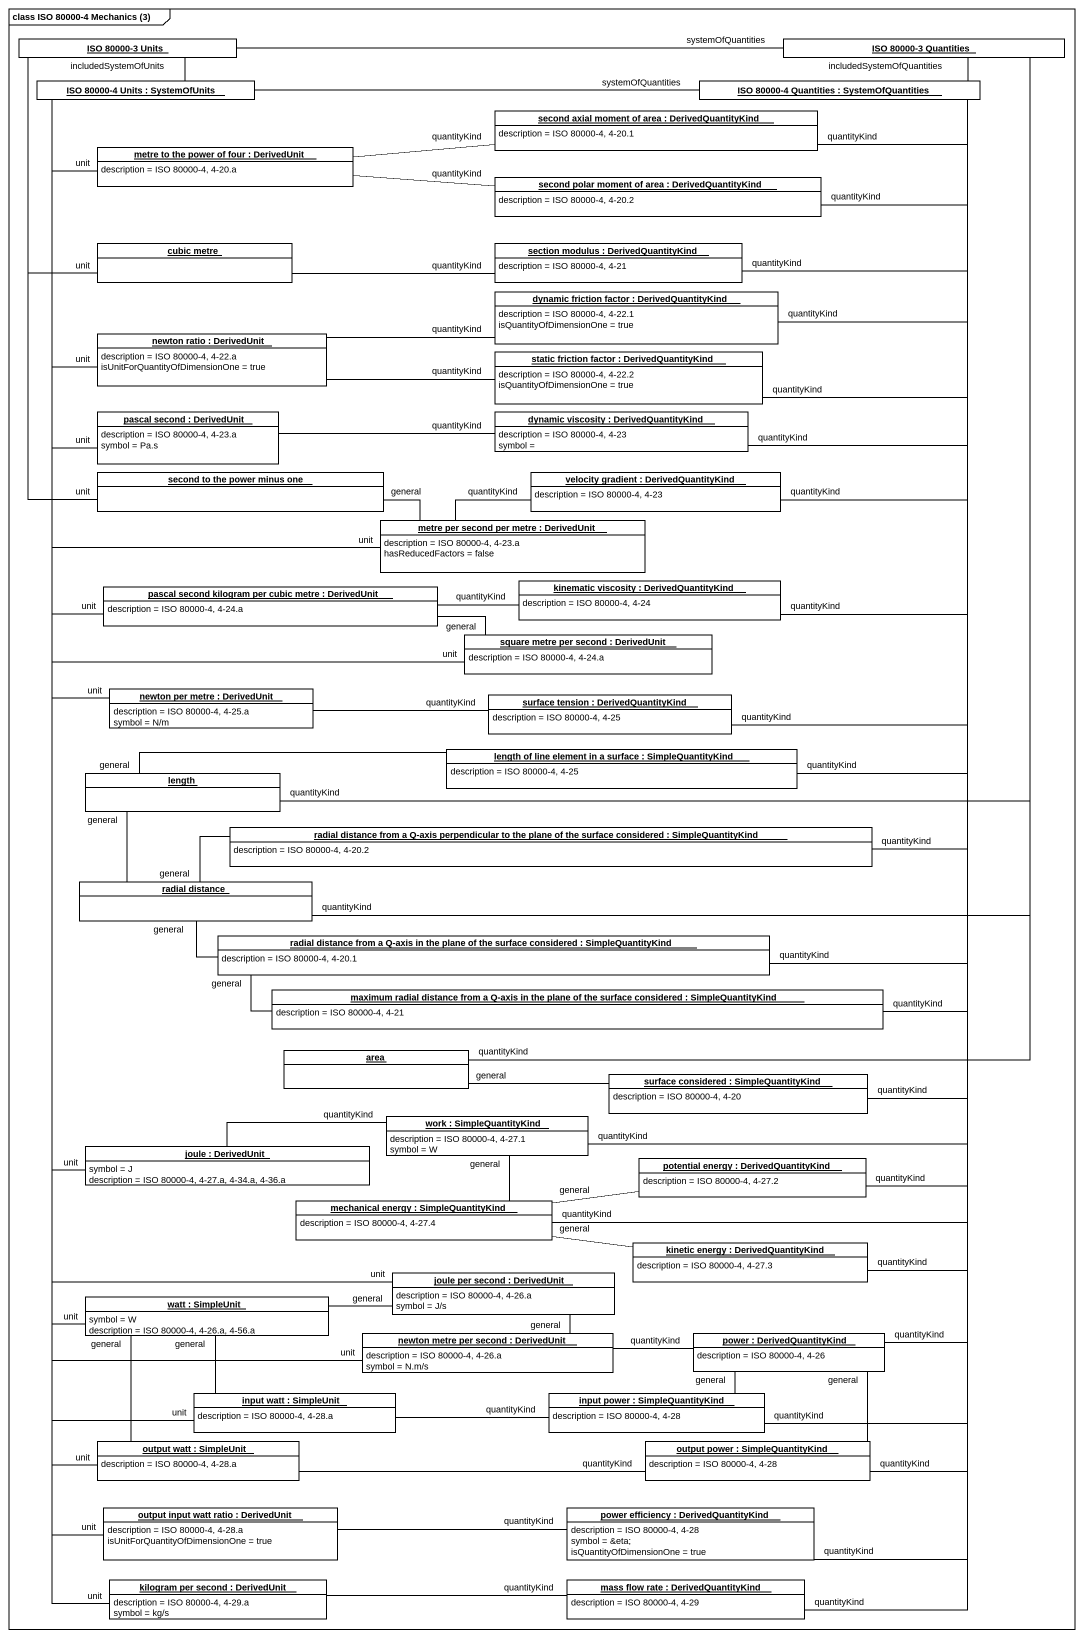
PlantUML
@startuml
mainframe class ISO 80000-4 Mechanics (3)
hide circle
hide empty members
object "ISO 80000-3 Units" as ISO_80000_3_Units #FFFFFF
object "ISO 80000-3 Quantities" as ISO_80000_3_Quantities #FFFFFF
object "ISO 80000-4 Units : SystemOfUnits" as ISO_80000_4_Units #FFFFFF
object "ISO 80000-4 Quantities : SystemOfQuantities" as ISO_80000_4_Quantities #FFFFFF
object "second axial moment of area : DerivedQuantityKind" as second_axial_moment_of_area #FFFFFF {
  description = ISO 80000-4, 4-20.1
}
object "metre to the power of four : DerivedUnit" as metre_to_the_power_of_four #FFFFFF {
  description = ISO 80000-4, 4-20.a
}
object "second polar moment of area : DerivedQuantityKind" as second_polar_moment_of_area #FFFFFF {
  description = ISO 80000-4, 4-20.2
}
object "cubic metre" as cubic_metre #FFFFFF
object "section modulus : DerivedQuantityKind" as section_modulus #FFFFFF {
  description = ISO 80000-4, 4-21
}
object "dynamic friction factor : DerivedQuantityKind" as dynamic_friction_factor #FFFFFF {
  description = ISO 80000-4, 4-22.1
  isQuantityOfDimensionOne = true
}
object "newton ratio : DerivedUnit" as newton_ratio #FFFFFF {
  description = ISO 80000-4, 4-22.a
  isUnitForQuantityOfDimensionOne = true
}
object "static friction factor : DerivedQuantityKind" as static_friction_factor #FFFFFF {
  description = ISO 80000-4, 4-22.2
  isQuantityOfDimensionOne = true
}
object "pascal second : DerivedUnit" as pascal_second #FFFFFF {
  description = ISO 80000-4, 4-23.a
  symbol = Pa.s
}
object "dynamic viscosity : DerivedQuantityKind" as dynamic_viscosity #FFFFFF {
  description = ISO 80000-4, 4-23
  symbol =
}
object "second to the power minus one" as second_to_the_power_minus #FFFFFF
object "velocity gradient : DerivedQuantityKind" as velocity_gradient #FFFFFF {
  description = ISO 80000-4, 4-23
}
object "metre per second per metre : DerivedUnit" as metre_per_second_per_metre #FFFFFF {
  description = ISO 80000-4, 4-23.a
  hasReducedFactors = false
}
object "pascal second kilogram per cubic metre : DerivedUnit" as pascal_second_kilogram_per #FFFFFF {
  description = ISO 80000-4, 4-24.a
}
object "kinematic viscosity : DerivedQuantityKind" as kinematic_viscosity #FFFFFF {
  description = ISO 80000-4, 4-24
}
object "square metre per second : DerivedUnit" as square_metre_per_second #FFFFFF {
  description = ISO 80000-4, 4-24.a
}
object "newton per metre : DerivedUnit" as newton_per_metre #FFFFFF {
  description = ISO 80000-4, 4-25.a
  symbol = N/m
}
object "surface tension : DerivedQuantityKind" as surface_tension #FFFFFF {
  description = ISO 80000-4, 4-25
}
object length #FFFFFF
object "length of line element in a surface : SimpleQuantityKind" as length_of_line_element_in_a #FFFFFF {
  description = ISO 80000-4, 4-25
}
object "radial distance from a Q-axis perpendicular to the plane of the surface considered : SimpleQuantityKind" as radial_distance_from_a_Q #FFFFFF {
  description = ISO 80000-4, 4-20.2
}
object "radial distance" as radial_distance #FFFFFF
object "radial distance from a Q-axis in the plane of the surface considered : SimpleQuantityKind" as radial_distance_from_a_Q_2 #FFFFFF {
  description = ISO 80000-4, 4-20.1
}
object "maximum radial distance from a Q-axis in the plane of the surface considered : SimpleQuantityKind" as maximum_radial_distance #FFFFFF {
  description = ISO 80000-4, 4-21
}
object area #FFFFFF
object "surface considered : SimpleQuantityKind" as surface_considered #FFFFFF {
  description = ISO 80000-4, 4-20
}
object "work : SimpleQuantityKind" as work #FFFFFF {
  description = ISO 80000-4, 4-27.1
  symbol = W
}
object "joule : DerivedUnit" as joule #FFFFFF {
  symbol = J
  description = ISO 80000-4, 4-27.a, 4-34.a, 4-36.a
}
object "potential energy : DerivedQuantityKind" as potential_energy #FFFFFF {
  description = ISO 80000-4, 4-27.2
}
object "mechanical energy : SimpleQuantityKind" as mechanical_energy #FFFFFF {
  description = ISO 80000-4, 4-27.4
}
object "kinetic energy : DerivedQuantityKind" as kinetic_energy #FFFFFF {
  description = ISO 80000-4, 4-27.3
}
object "joule per second : DerivedUnit" as joule_per_second #FFFFFF {
  description = ISO 80000-4, 4-26.a
  symbol = J/s
}
object "watt : SimpleUnit" as watt #FFFFFF {
  symbol = W
  description = ISO 80000-4, 4-26.a, 4-56.a
}
object "newton metre per second : DerivedUnit" as newton_metre_per_second #FFFFFF {
  description = ISO 80000-4, 4-26.a
  symbol = N.m/s
}
object "power : DerivedQuantityKind" as power #FFFFFF {
  description = ISO 80000-4, 4-26
}
object "input watt : SimpleUnit" as input_watt #FFFFFF {
  description = ISO 80000-4, 4-28.a
}
object "input power : SimpleQuantityKind" as input_power #FFFFFF {
  description = ISO 80000-4, 4-28
}
object "output watt : SimpleUnit" as output_watt #FFFFFF {
  description = ISO 80000-4, 4-28.a
}
object "output power : SimpleQuantityKind" as output_power #FFFFFF {
  description = ISO 80000-4, 4-28
}
object "output input watt ratio : DerivedUnit" as output_input_watt_ratio #FFFFFF {
  description = ISO 80000-4, 4-28.a
  isUnitForQuantityOfDimensionOne = true
}
object "power efficiency : DerivedQuantityKind" as power_efficiency #FFFFFF {
  description = ISO 80000-4, 4-28
  symbol = &eta;
  isQuantityOfDimensionOne = true
}
object "kilogram per second : DerivedUnit" as kilogram_per_second #FFFFFF {
  description = ISO 80000-4, 4-29.a
  symbol = kg/s
}
object "mass flow rate : DerivedQuantityKind" as mass_flow_rate #FFFFFF {
  description = ISO 80000-4, 4-29
}
ISO_80000_3_Units -- ISO_80000_4_Units : includedSystemOfUnits
ISO_80000_3_Quantities -left- ISO_80000_3_Units : systemOfQuantities
ISO_80000_3_Quantities -left- ISO_80000_4_Quantities : includedSystemOfQuantities
ISO_80000_4_Quantities -left- ISO_80000_4_Units : systemOfQuantities
second_axial_moment_of_area -right- ISO_80000_4_Quantities : quantityKind
metre_to_the_power_of_four -up- ISO_80000_4_Units : unit
metre_to_the_power_of_four -right- second_axial_moment_of_area : quantityKind
metre_to_the_power_of_four -right- second_polar_moment_of_area : quantityKind
second_polar_moment_of_area -right- ISO_80000_4_Quantities : quantityKind
cubic_metre -up- ISO_80000_3_Units : unit
cubic_metre -right- section_modulus : quantityKind
section_modulus -up- ISO_80000_4_Quantities : quantityKind
dynamic_friction_factor -up- ISO_80000_4_Quantities : quantityKind
newton_ratio -up- ISO_80000_4_Units : unit
newton_ratio -right- dynamic_friction_factor : quantityKind
newton_ratio -right- static_friction_factor : quantityKind
static_friction_factor -up- ISO_80000_4_Quantities : quantityKind
pascal_second -up- ISO_80000_4_Units : unit
pascal_second -right- dynamic_viscosity : quantityKind
dynamic_viscosity -up- ISO_80000_4_Quantities : quantityKind
second_to_the_power_minus -up- ISO_80000_3_Units : unit
second_to_the_power_minus -right- metre_per_second_per_metre : general
velocity_gradient -up- ISO_80000_4_Quantities : quantityKind
metre_per_second_per_metre -up- ISO_80000_4_Units : unit
metre_per_second_per_metre -right- velocity_gradient : quantityKind
pascal_second_kilogram_per -up- ISO_80000_4_Units : unit
pascal_second_kilogram_per -right- kinematic_viscosity : quantityKind
kinematic_viscosity -up- ISO_80000_4_Quantities : quantityKind
square_metre_per_second -up- ISO_80000_4_Units : unit
square_metre_per_second -left- pascal_second_kilogram_per : general
newton_per_metre -up- ISO_80000_4_Units : unit
newton_per_metre -right- surface_tension : quantityKind
surface_tension -up- ISO_80000_4_Quantities : quantityKind
length -up- ISO_80000_3_Quantities : quantityKind
length_of_line_element_in_a -up- ISO_80000_4_Quantities : quantityKind
length_of_line_element_in_a -left- length : general
radial_distance_from_a_Q -up- ISO_80000_4_Quantities : quantityKind
radial_distance_from_a_Q -left- radial_distance : general
radial_distance -up- ISO_80000_3_Quantities : quantityKind
radial_distance -up- length : general
radial_distance_from_a_Q_2 -up- ISO_80000_4_Quantities : quantityKind
radial_distance_from_a_Q_2 -left- radial_distance : general
maximum_radial_distance -up- ISO_80000_4_Quantities : quantityKind
maximum_radial_distance -up- radial_distance_from_a_Q_2 : general
area -up- ISO_80000_3_Quantities : quantityKind
surface_considered -up- ISO_80000_4_Quantities : quantityKind
surface_considered -left- area : general
work -up- ISO_80000_4_Quantities : quantityKind
joule -up- ISO_80000_4_Units : unit
joule -right- work : quantityKind
potential_energy -up- ISO_80000_4_Quantities : quantityKind
potential_energy -left- mechanical_energy : general
mechanical_energy -up- ISO_80000_4_Quantities : quantityKind
mechanical_energy -up- work : general
kinetic_energy -up- ISO_80000_4_Quantities : quantityKind
kinetic_energy -left- mechanical_energy : general
joule_per_second -up- ISO_80000_4_Units : unit
joule_per_second -left- watt : general
watt -up- ISO_80000_4_Units : unit
watt -- input_watt : general
watt -- output_watt : general
newton_metre_per_second -up- ISO_80000_4_Units : unit
newton_metre_per_second -up- joule_per_second : general
newton_metre_per_second -right- power : quantityKind
power -up- ISO_80000_4_Quantities : quantityKind
input_watt -up- ISO_80000_4_Units : unit
input_watt -right- input_power : quantityKind
input_power -up- ISO_80000_4_Quantities : quantityKind
input_power -right- power : general
output_watt -up- ISO_80000_4_Units : unit
output_watt -right- output_power : quantityKind
output_power -up- ISO_80000_4_Quantities : quantityKind
output_power -up- power : general
output_input_watt_ratio -up- ISO_80000_4_Units : unit
output_input_watt_ratio -right- power_efficiency : quantityKind
power_efficiency -up- ISO_80000_4_Quantities : quantityKind
kilogram_per_second -up- ISO_80000_4_Units : unit
kilogram_per_second -right- mass_flow_rate : quantityKind
mass_flow_rate -up- ISO_80000_4_Quantities : quantityKind
@enduml
